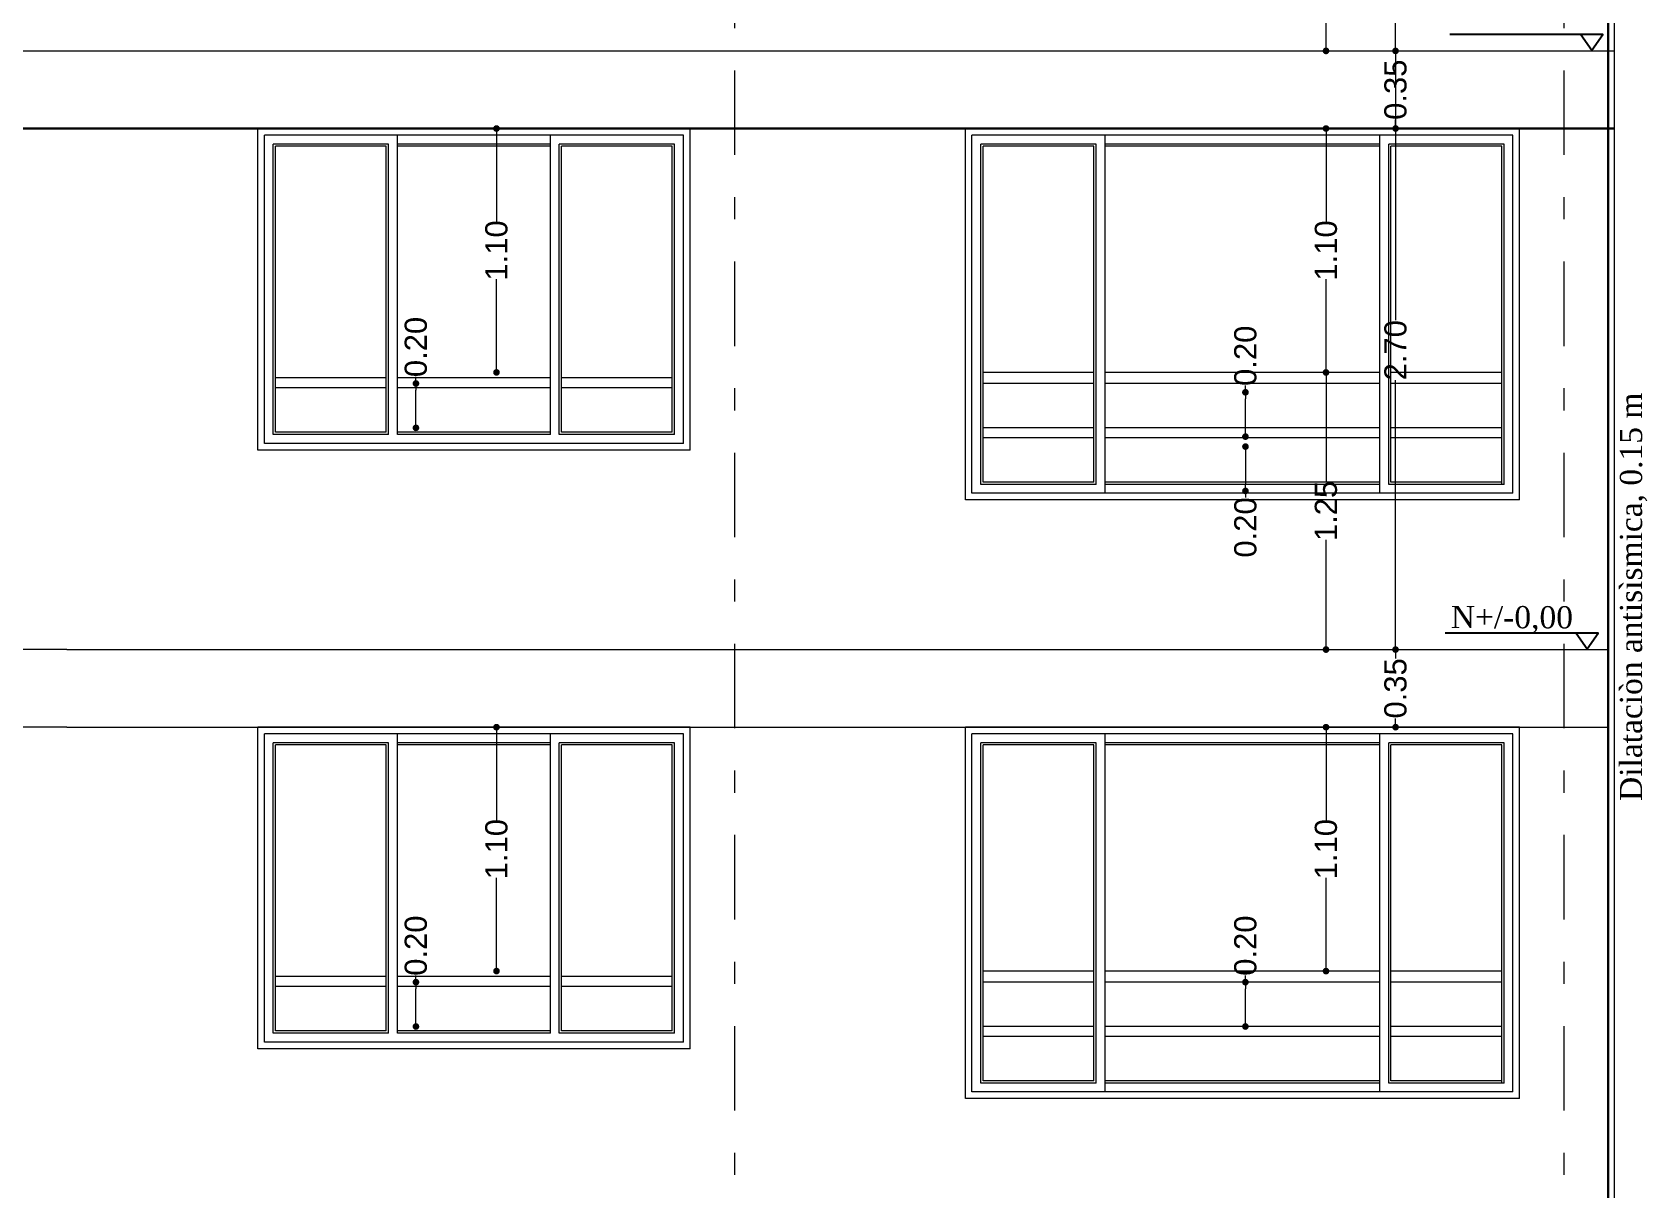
# Model space of a CAD drawing. Header units: inches. Extents: x 2908 to 3459, y -3172 to -55.
# Drawn here: x 3282.92 to 3290.21, y -303.23 to -298.02 of the extents above; entities that cross this region are included whole.
import ezdxf

# ---------------------------------------------------------------- set-up
doc = ezdxf.new("R2010")
doc.units = ezdxf.units.IN
doc.header["$MEASUREMENT"] = 0
doc.linetypes.add('ACAD_ISO03W100', pattern=[30, 12, -18])
doc.linetypes.add('DASHDOT', pattern=[25.4, 12.7, -6.35, 0, -6.35])
for name, color, linetype, lineweight in [('COTA', 1, 'Continuous', 9), ('COTAS 01', 1, 'Continuous', 25), ('E-EJES', 1, 'DASHDOT', 5), ('fachada plano 1', 140, 'Continuous', 30), ('LINEAS DE PROYECCIÒN', 74, 'ACAD_ISO03W100', 18), ('muros bajitos', 4, 'Continuous', 15)]:
    doc.layers.add(name, color=color, linetype=linetype, lineweight=lineweight)
doc.layers.add('TEXTO', color=4, linetype='Continuous')
doc.styles.add('Arial new', font='arial.ttf')
doc.styles.add('CONSTRUCTORA', font='times.ttf', dxfattribs={"height": 0.3})
doc.dimstyles.new('GUS', dxfattribs={"dimtxt": 0.1, "dimasz": 0.03, "dimexe": 0.05, "dimexo": 0.05, "dimgap": 0.005, "dimtad": 0, "dimzin": 1, "dimdsep": 46, "dimtxsty": 'Arial new', "dimblk": 'DOT', "dimcen": 0.01, "dimse1": 1, "dimse2": 1, "dimclrd": 1, "dimclre": 252, "dimclrt": 1, "dimaunit": 1, "dimadec": 0, "dimazin": 2, "dimtfac": 1, "dimtmove": 0, "dimatfit": 2, "dimldrblk": 'ARCHTICK', "dimfxl": 1, "dimlwd": -1, "dimlwe": -1, "dimarcsym": 1})

# ---------------------------------------------------------------- blocks, each defined once
blk = doc.blocks.new('_Dot')
at = {"color": 0, "linetype": 'ByBlock', "lineweight": -2}
blk.add_line((-0.5, 0), (-1, 0), dxfattribs=at)
at = {"color": 0, "linetype": 'ByBlock', "const_width": 0.5}
blk.add_lwpolyline([(-0.25, 0, 1), (0.25, 0, 1)], format="xyb", close=True, dxfattribs=at)
blk = doc.blocks.new('*D4651')
at = {"layer": 'COTA', "color": 1, "linetype": 'Continuous', "transparency": 16777216}
for p, q in [((3289.0724, -298.1292), (3289.0724, -299.3137)), ((3289.0724, -300.7692), (3289.0724, -299.5848))]:
    blk.add_line(p, q, dxfattribs=at)
at = {"layer": 'Defpoints', "color": 0, "transparency": 16777216}
for p in [(3287.3023, -298.0992, -7.182), (3289.0724, -298.0992), (3287.3023, -300.7992, -7.182)]:
    blk.add_point(p, dxfattribs=at)
at = {"layer": 'COTA', "color": 1, "transparency": 16777216, "xscale": 0.03, "yscale": 0.03, "zscale": 0.03}
for p, rotation in [((3289.0724, -298.0992), 90), ((3289.0724, -300.7992), 270)]:
    blk.add_blockref('_Dot', p, dxfattribs=dict(at, rotation=rotation))
at = {"layer": 'COTA', "color": 1, "transparency": 16777216, "insert": (3289.0724, -299.4492), "char_height": 0.1, "attachment_point": 5, "rotation": 90, "style": 'Arial new'}
blk.add_mtext('2.70', dxfattribs=at)
blk = doc.blocks.new('_ArchTick')
at = {"color": 0, "linetype": 'ByBlock', "const_width": 0.15}
blk.add_lwpolyline([(-0.5, -0.5), (0.5, 0.5)], dxfattribs=at)
blk = doc.blocks.new('*D4652')
at = {"layer": 'COTA', "color": 1, "linetype": 'Continuous', "transparency": 16777216}
for p, q in [((3289.0724, -300.8292), (3289.0724, -300.839)), ((3289.0724, -301.1192), (3289.0724, -301.1095))]:
    blk.add_line(p, q, dxfattribs=at)
at = {"layer": 'Defpoints', "color": 0, "transparency": 16777216}
for p in [(3287.3023, -300.7992, -7.182), (3289.0724, -300.7992), (3287.3023, -301.1492, -7.182)]:
    blk.add_point(p, dxfattribs=at)
at = {"layer": 'COTA', "color": 1, "transparency": 16777216, "xscale": 0.03, "yscale": 0.03, "zscale": 0.03}
for p, rotation in [((3289.0724, -300.7992), 90), ((3289.0724, -301.1492), 270)]:
    blk.add_blockref('_Dot', p, dxfattribs=dict(at, rotation=rotation))
at = {"layer": 'COTA', "color": 1, "transparency": 16777216, "insert": (3289.0724, -300.9742), "char_height": 0.1, "attachment_point": 5, "rotation": 90, "style": 'Arial new'}
blk.add_mtext('0.35', dxfattribs=at)
blk = doc.blocks.new('*D4653')
at = {"layer": 'COTA', "color": 1, "linetype": 'Continuous', "transparency": 16777216}
for p, q in [((3289.0724, -295.4292), (3289.0724, -296.6137)), ((3289.0724, -298.0692), (3289.0724, -296.8848))]:
    blk.add_line(p, q, dxfattribs=at)
at = {"layer": 'Defpoints', "color": 0, "transparency": 16777216}
for p in [(3287.3023, -295.3992, -7.182), (3289.0724, -295.3992), (3287.3023, -298.0992, -7.182)]:
    blk.add_point(p, dxfattribs=at)
at = {"layer": 'COTA', "color": 1, "transparency": 16777216, "xscale": 0.03, "yscale": 0.03, "zscale": 0.03}
for p, rotation in [((3289.0724, -295.3992), 90), ((3289.0724, -298.0992), 270)]:
    blk.add_blockref('_Dot', p, dxfattribs=dict(at, rotation=rotation))
at = {"layer": 'COTA', "color": 1, "transparency": 16777216, "insert": (3289.0724, -296.7492), "char_height": 0.1, "attachment_point": 5, "rotation": 90, "style": 'Arial new'}
blk.add_mtext('2.70', dxfattribs=at)
blk = doc.blocks.new('*D4654')
at = {"layer": 'COTA', "color": 1, "linetype": 'Continuous', "transparency": 16777216}
for p, q in [((3289.0724, -298.1292), (3289.0724, -298.139)), ((3289.0724, -298.4192), (3289.0724, -298.4095))]:
    blk.add_line(p, q, dxfattribs=at)
at = {"layer": 'Defpoints', "color": 0, "transparency": 16777216}
for p in [(3287.3023, -298.0992, -7.182), (3289.0724, -298.0992), (3287.3023, -298.4492, -7.182)]:
    blk.add_point(p, dxfattribs=at)
at = {"layer": 'COTA', "color": 1, "transparency": 16777216, "xscale": 0.03, "yscale": 0.03, "zscale": 0.03}
for p, rotation in [((3289.0724, -298.0992), 90), ((3289.0724, -298.4492), 270)]:
    blk.add_blockref('_Dot', p, dxfattribs=dict(at, rotation=rotation))
at = {"layer": 'COTA', "color": 1, "transparency": 16777216, "insert": (3289.0724, -298.2742), "char_height": 0.1, "attachment_point": 5, "rotation": 90, "style": 'Arial new'}
blk.add_mtext('0.35', dxfattribs=at)
blk = doc.blocks.new('*D4661')
at = {"layer": 'COTA', "color": 1, "linetype": 'Continuous', "transparency": 16777216}
for p, q in [((3288.3954, -299.9138), (3288.3954, -300.0538)), ((3288.3954, -300.0838), (3288.3954, -300.1138))]:
    blk.add_line(p, q, dxfattribs=at)
at = {"layer": 'Defpoints', "color": 0, "transparency": 16777216}
for p in [(3288.2136, -299.8838, -12.7341), (3288.2136, -300.0838, -12.7341), (3288.3954, -300.0838)]:
    blk.add_point(p, dxfattribs=at)
at = {"layer": 'COTA', "color": 1, "transparency": 16777216, "xscale": 0.03, "yscale": 0.03, "zscale": 0.03}
for p, rotation in [((3288.3954, -299.8838), 90), ((3288.3954, -300.0838), 270)]:
    blk.add_blockref('_Dot', p, dxfattribs=dict(at, rotation=rotation))
at = {"layer": 'COTA', "color": 1, "transparency": 16777216, "insert": (3288.3954, -300.2485), "char_height": 0.1, "attachment_point": 5, "rotation": 90, "style": 'Arial new'}
blk.add_mtext('0.20', dxfattribs=at)
blk = doc.blocks.new('*D4662')
at = {"layer": 'COTA', "color": 1, "linetype": 'Continuous', "transparency": 16777216}
for p, q in [((3288.3952, -299.6388), (3288.3952, -299.6088)), ((3288.3952, -299.8088), (3288.3952, -299.6688))]:
    blk.add_line(p, q, dxfattribs=at)
at = {"layer": 'Defpoints', "color": 0, "transparency": 16777216}
for p in [(3288.2136, -299.6388, -12.4755), (3288.3952, -299.6388), (3288.2136, -299.8388, -12.4755)]:
    blk.add_point(p, dxfattribs=at)
at = {"layer": 'COTA', "color": 1, "transparency": 16777216, "xscale": 0.03, "yscale": 0.03, "zscale": 0.03}
for p, rotation in [((3288.3952, -299.6388), 90), ((3288.3952, -299.8388), 270)]:
    blk.add_blockref('_Dot', p, dxfattribs=dict(at, rotation=rotation))
at = {"layer": 'COTA', "color": 1, "transparency": 16777216, "insert": (3288.3952, -299.4741), "char_height": 0.1, "attachment_point": 5, "rotation": 90, "style": 'Arial new'}
blk.add_mtext('0.20', dxfattribs=at)
blk = doc.blocks.new('*D4663')
at = {"layer": 'COTA', "color": 1, "linetype": 'Continuous', "transparency": 16777216}
for p, q in [((3288.3952, -302.2992), (3288.3952, -302.2692)), ((3288.3952, -302.4692), (3288.3952, -302.3292))]:
    blk.add_line(p, q, dxfattribs=at)
at = {"layer": 'Defpoints', "color": 0, "transparency": 16777216}
for p in [(3288.2136, -302.2992, -12.4755), (3288.3952, -302.2992), (3288.2136, -302.4992, -12.4755)]:
    blk.add_point(p, dxfattribs=at)
at = {"layer": 'COTA', "color": 1, "transparency": 16777216, "xscale": 0.03, "yscale": 0.03, "zscale": 0.03}
for p, rotation in [((3288.3952, -302.2992), 90), ((3288.3952, -302.4992), 270)]:
    blk.add_blockref('_Dot', p, dxfattribs=dict(at, rotation=rotation))
at = {"layer": 'COTA', "color": 1, "transparency": 16777216, "insert": (3288.3952, -302.1345), "char_height": 0.1, "attachment_point": 5, "rotation": 90, "style": 'Arial new'}
blk.add_mtext('0.20', dxfattribs=at)
blk = doc.blocks.new('*D4664')
at = {"layer": 'COTA', "color": 1, "linetype": 'Continuous', "transparency": 16777216}
for p, q in [((3288.7587, -296.8792), (3288.7587, -297.3437)), ((3288.7587, -298.0692), (3288.7587, -297.6048))]:
    blk.add_line(p, q, dxfattribs=at)
at = {"layer": 'Defpoints', "color": 0, "transparency": 16777216}
for p in [(3288.3013, -296.8492, -15.789), (3288.7587, -296.8492), (3288.4798, -298.0992, -12.2762)]:
    blk.add_point(p, dxfattribs=at)
at = {"layer": 'COTA', "color": 1, "transparency": 16777216, "xscale": 0.03, "yscale": 0.03, "zscale": 0.03}
for p, rotation in [((3288.7587, -296.8492), 90), ((3288.7587, -298.0992), 270)]:
    blk.add_blockref('_Dot', p, dxfattribs=dict(at, rotation=rotation))
at = {"layer": 'COTA', "color": 1, "transparency": 16777216, "insert": (3288.7587, -297.4742), "char_height": 0.1, "attachment_point": 5, "rotation": 90, "style": 'Arial new'}
blk.add_mtext('1.25', dxfattribs=at)
blk = doc.blocks.new('*D4665')
at = {"layer": 'COTA', "color": 1, "linetype": 'Continuous', "transparency": 16777216}
for p, q in [((3288.7587, -299.5792), (3288.7587, -300.0437)), ((3288.7587, -300.7692), (3288.7587, -300.3048))]:
    blk.add_line(p, q, dxfattribs=at)
at = {"layer": 'Defpoints', "color": 0, "transparency": 16777216}
for p in [(3288.3013, -299.5492, -15.789), (3288.7587, -299.5492), (3288.4798, -300.7992, -12.2762)]:
    blk.add_point(p, dxfattribs=at)
at = {"layer": 'COTA', "color": 1, "transparency": 16777216, "xscale": 0.03, "yscale": 0.03, "zscale": 0.03}
for p, rotation in [((3288.7587, -299.5492), 90), ((3288.7587, -300.7992), 270)]:
    blk.add_blockref('_Dot', p, dxfattribs=dict(at, rotation=rotation))
at = {"layer": 'COTA', "color": 1, "transparency": 16777216, "insert": (3288.7587, -300.1742), "char_height": 0.1, "attachment_point": 5, "rotation": 90, "style": 'Arial new'}
blk.add_mtext('1.25', dxfattribs=at)
blk = doc.blocks.new('*D4666')
at = {"layer": 'COTA', "color": 1, "linetype": 'Continuous', "transparency": 16777216}
for p, q in [((3288.7587, -298.4792), (3288.7587, -298.8692)), ((3288.7587, -299.5192), (3288.7587, -299.1292))]:
    blk.add_line(p, q, dxfattribs=at)
at = {"layer": 'Defpoints', "color": 0, "transparency": 16777216}
for p in [(3288.4798, -298.4492, -16.1111), (3288.3013, -299.5492, -15.789), (3288.7587, -299.5492)]:
    blk.add_point(p, dxfattribs=at)
at = {"layer": 'COTA', "color": 1, "transparency": 16777216, "xscale": 0.03, "yscale": 0.03, "zscale": 0.03}
for p, rotation in [((3288.7587, -298.4492), 90), ((3288.7587, -299.5492), 270)]:
    blk.add_blockref('_Dot', p, dxfattribs=dict(at, rotation=rotation))
at = {"layer": 'COTA', "color": 1, "transparency": 16777216, "insert": (3288.7587, -298.9992), "char_height": 0.1, "attachment_point": 5, "rotation": 90, "style": 'Arial new'}
blk.add_mtext('1.10', dxfattribs=at)
blk = doc.blocks.new('*D4667')
at = {"layer": 'COTA', "color": 1, "linetype": 'Continuous', "transparency": 16777216}
for p, q in [((3288.7587, -301.1792), (3288.7587, -301.5692)), ((3288.7587, -302.2192), (3288.7587, -301.8292))]:
    blk.add_line(p, q, dxfattribs=at)
at = {"layer": 'Defpoints', "color": 0, "transparency": 16777216}
for p in [(3288.4798, -301.1492, -16.1111), (3288.3013, -302.2492, -15.789), (3288.7587, -302.2492)]:
    blk.add_point(p, dxfattribs=at)
at = {"layer": 'COTA', "color": 1, "transparency": 16777216, "xscale": 0.03, "yscale": 0.03, "zscale": 0.03}
for p, rotation in [((3288.7587, -301.1492), 90), ((3288.7587, -302.2492), 270)]:
    blk.add_blockref('_Dot', p, dxfattribs=dict(at, rotation=rotation))
at = {"layer": 'COTA', "color": 1, "transparency": 16777216, "insert": (3288.7587, -301.6992), "char_height": 0.1, "attachment_point": 5, "rotation": 90, "style": 'Arial new'}
blk.add_mtext('1.10', dxfattribs=at)
blk = doc.blocks.new('*D4786')
at = {"layer": 'COTA', "color": 1, "linetype": 'Continuous', "transparency": 16777216}
for p, q in [((3284.6532, -299.5992), (3284.6532, -299.5692)), ((3284.6532, -299.7692), (3284.6532, -299.6292))]:
    blk.add_line(p, q, dxfattribs=at)
at = {"layer": 'Defpoints', "color": 0, "transparency": 16777216}
for p in [(3284.4716, -299.5992, -12.4755), (3284.6532, -299.5992), (3284.4716, -299.7992, -12.4755)]:
    blk.add_point(p, dxfattribs=at)
at = {"layer": 'COTA', "color": 1, "transparency": 16777216, "xscale": 0.03, "yscale": 0.03, "zscale": 0.03}
for p, rotation in [((3284.6532, -299.5992), 90), ((3284.6532, -299.7992), 270)]:
    blk.add_blockref('_Dot', p, dxfattribs=dict(at, rotation=rotation))
at = {"layer": 'COTA', "color": 1, "transparency": 16777216, "insert": (3284.6532, -299.4345), "char_height": 0.1, "attachment_point": 5, "rotation": 90, "style": 'Arial new'}
blk.add_mtext('0.20', dxfattribs=at)
blk = doc.blocks.new('*D4787')
at = {"layer": 'COTA', "color": 1, "linetype": 'Continuous', "transparency": 16777216}
for p, q in [((3285.0167, -298.4792), (3285.0167, -298.8692)), ((3285.0167, -299.5192), (3285.0167, -299.1292))]:
    blk.add_line(p, q, dxfattribs=at)
at = {"layer": 'Defpoints', "color": 0, "transparency": 16777216}
for p in [(3284.7378, -298.4492, -16.1111), (3284.5593, -299.5492, -15.789), (3285.0167, -299.5492)]:
    blk.add_point(p, dxfattribs=at)
at = {"layer": 'COTA', "color": 1, "transparency": 16777216, "xscale": 0.03, "yscale": 0.03, "zscale": 0.03}
for p, rotation in [((3285.0167, -298.4492), 90), ((3285.0167, -299.5492), 270)]:
    blk.add_blockref('_Dot', p, dxfattribs=dict(at, rotation=rotation))
at = {"layer": 'COTA', "color": 1, "transparency": 16777216, "insert": (3285.0167, -298.9992), "char_height": 0.1, "attachment_point": 5, "rotation": 90, "style": 'Arial new'}
blk.add_mtext('1.10', dxfattribs=at)
blk = doc.blocks.new('*D4788')
at = {"layer": 'COTA', "color": 1, "linetype": 'Continuous', "transparency": 16777216}
for p, q in [((3284.6532, -302.2992), (3284.6532, -302.2692)), ((3284.6532, -302.4692), (3284.6532, -302.3292))]:
    blk.add_line(p, q, dxfattribs=at)
at = {"layer": 'Defpoints', "color": 0, "transparency": 16777216}
for p in [(3284.4716, -302.2992, -12.4755), (3284.6532, -302.2992), (3284.4716, -302.4992, -12.4755)]:
    blk.add_point(p, dxfattribs=at)
at = {"layer": 'COTA', "color": 1, "transparency": 16777216, "xscale": 0.03, "yscale": 0.03, "zscale": 0.03}
for p, rotation in [((3284.6532, -302.2992), 90), ((3284.6532, -302.4992), 270)]:
    blk.add_blockref('_Dot', p, dxfattribs=dict(at, rotation=rotation))
at = {"layer": 'COTA', "color": 1, "transparency": 16777216, "insert": (3284.6532, -302.1345), "char_height": 0.1, "attachment_point": 5, "rotation": 90, "style": 'Arial new'}
blk.add_mtext('0.20', dxfattribs=at)
blk = doc.blocks.new('*D4789')
at = {"layer": 'COTA', "color": 1, "linetype": 'Continuous', "transparency": 16777216}
for p, q in [((3285.0167, -301.1792), (3285.0167, -301.5692)), ((3285.0167, -302.2192), (3285.0167, -301.8292))]:
    blk.add_line(p, q, dxfattribs=at)
at = {"layer": 'Defpoints', "color": 0, "transparency": 16777216}
for p in [(3284.7378, -301.1492, -16.1111), (3284.5593, -302.2492, -15.789), (3285.0167, -302.2492)]:
    blk.add_point(p, dxfattribs=at)
at = {"layer": 'COTA', "color": 1, "transparency": 16777216, "xscale": 0.03, "yscale": 0.03, "zscale": 0.03}
for p, rotation in [((3285.0167, -301.1492), 90), ((3285.0167, -302.2492), 270)]:
    blk.add_blockref('_Dot', p, dxfattribs=dict(at, rotation=rotation))
at = {"layer": 'COTA', "color": 1, "transparency": 16777216, "insert": (3285.0167, -301.6992), "char_height": 0.1, "attachment_point": 5, "rotation": 90, "style": 'Arial new'}
blk.add_mtext('1.10', dxfattribs=at)

msp = doc.modelspace()

# ---------------------------------------------------------------- linework, layer by layer
at = {"layer": 'E-EJES', "ltscale": 0.03}
for p, q in [((3286.0898, -289.5673, -7.182), (3286.0898, -306.5257, -7.182)), ((3289.8318, -289.5673, 0.0235), (3289.8318, -307.2554, -2.1352))]:
    msp.add_line(p, q, dxfattribs=at)
at = {"layer": 'fachada plano 1'}
for p, q in [((3290.032, -303.8492, -7.5295), (3290.032, -291.7992, -7.182)), ((3277.6252, -298.4492, -7.182), (3290.0564, -298.4492, -7.182))]:
    msp.add_line(p, q, dxfattribs=at)
at = {"layer": 'LINEAS DE PROYECCIÒN', "ltscale": 0.003}
msp.add_line((3288.5104, -300.7992, -7.182), (3289.9371, -300.7992, -7.182), dxfattribs=at)
at = {"layer": 'muros bajitos'}
for p, q in [((3290.0608, -307.3001, -6.9235), (3290.0608, -291.3992, -6.9235)), ((3277.6252, -298.0992, -7.182), (3290.0564, -298.0992, -7.182)), ((3283.9396, -299.8992, -7.1947), (3283.9396, -298.4492, -7.1947)), ((3285.8897, -298.4492, -7.1947), (3283.9396, -298.4492, -7.1951)), ((3285.8897, -299.8992, -7.1947), (3285.8897, -298.4492, -7.1947)), ((3287.1317, -300.1242, -7.1679), (3287.1317, -298.4492, -7.1679)), ((3289.6317, -298.4492, -7.1679), (3287.1317, -298.4492, -7.1679)), ((3289.6317, -300.1242, -7.1679), (3289.6317, -298.4492, -7.1679)), ((3285.8597, -298.4792, -7.1947), (3283.9696, -298.4792, -7.1947)), ((3283.9696, -299.8692, -7.1947), (3283.9696, -298.4792, -7.1947)), ((3284.0096, -299.8292, -7.1947), (3284.0096, -298.5192, -7.1947)), ((3284.5296, -298.5192, -7.1947), (3284.0096, -298.5192, -7.1947)), ((3284.0196, -299.8192, -7.1947), (3284.0196, -298.5292, -7.1947)), ((3284.5196, -298.5292, -7.1947), (3284.0196, -298.5292, -7.1947)), ((3284.5196, -299.8192, -7.1947), (3284.5196, -298.5292, -7.1947)), ((3284.5296, -299.8292, -7.1947), (3284.5296, -298.5192, -7.1947)), ((3284.5696, -299.8292, -7.1947), (3284.5696, -298.4792, -7.1947)), ((3285.2597, -298.5192, -7.1947), (3284.5696, -298.5192, -7.1947)), ((3285.2597, -298.5292, -7.1947), (3284.5696, -298.5292, -7.1947)), ((3285.2597, -299.8292, -7.1947), (3285.2597, -298.4792, -7.1947)), ((3285.2997, -299.8292, -7.1947), (3285.2997, -298.5192, -7.1947)), ((3285.8197, -298.5192, -7.1947), (3285.2997, -298.5192, -7.1947)), ((3285.3097, -299.8192, -7.1947), (3285.3097, -298.5292, -7.1947)), ((3285.8097, -298.5292, -7.1947), (3285.3097, -298.5292, -7.1947)), ((3285.8097, -299.8192, -7.1947), (3285.8097, -298.5292, -7.1947)), ((3285.8197, -299.8292, -7.1947), (3285.8197, -298.5192, -7.1947)), ((3285.8597, -299.8692, -7.1947), (3285.8597, -298.4792, -7.1947)), ((3289.6017, -298.4792, -7.1679), (3287.1617, -298.4792, -7.1679)), ((3287.1617, -300.0942, -7.1679), (3287.1617, -298.4792, -7.1679)), ((3287.2017, -300.0542, -7.1679), (3287.2017, -298.5192, -7.1679)), ((3287.7217, -298.5192, -7.1679), (3287.2017, -298.5192, -7.1679)), ((3287.2117, -300.0442, -7.1679), (3287.2117, -298.5292, -7.1679)), ((3287.7117, -298.5292, -7.1679), (3287.2117, -298.5292, -7.1679)), ((3287.7117, -300.0442, -7.1679), (3287.7117, -298.5292, -7.1679)), ((3287.7217, -300.0542, -7.1679), (3287.7217, -298.5192, -7.1679)), ((3287.7617, -300.0942, -7.1679), (3287.7617, -298.4792, -7.1679)), ((3289.0017, -298.5192, -7.1679), (3287.7617, -298.5192, -7.1679)), ((3289.0017, -298.5292, -7.1679), (3287.7617, -298.5292, -7.1679)), ((3289.0017, -300.0942, -7.1679), (3289.0017, -298.4792, -7.1679)), ((3289.0417, -300.0542, -7.1679), (3289.0417, -298.5192, -7.1679)), ((3289.5617, -298.5192, -7.1679), (3289.0417, -298.5192, -7.1679)), ((3289.0517, -300.0442, -7.1679), (3289.0517, -298.5292, -7.1679)), ((3289.5517, -298.5292, -7.1679), (3289.0517, -298.5292, -7.1679)), ((3289.5517, -300.0542, -7.1679), (3289.5517, -298.5292, -7.1679)), ((3289.5617, -300.0542, -7.1679), (3289.5617, -298.5192, -7.1679)), ((3289.6017, -300.0942, -7.1679), (3289.6017, -298.4792, -7.1679)), ((3287.7117, -299.5492, -10.4221), (3287.2117, -299.5492, -10.4221)), ((3289.0017, -299.5492, -10.4221), (3287.7617, -299.5492, -10.4221)), ((3289.5517, -299.5492, -10.4221), (3289.0517, -299.5492, -10.4221)), ((3284.5196, -299.5742, -10.4362), (3284.0196, -299.5742, -10.4362)), ((3284.5196, -299.6192, -10.6948), (3284.0196, -299.6192, -10.6948)), ((3285.2597, -299.5742, -10.4362), (3284.5696, -299.5742, -10.4362)), ((3285.2597, -299.6192, -10.6948), (3284.5696, -299.6192, -10.6948)), ((3285.8097, -299.5742, -10.4362), (3285.3097, -299.5742, -10.4362)), ((3285.8097, -299.6192, -10.6948), (3285.3097, -299.6192, -10.6948)), ((3287.7117, -299.5992, -10.4221), (3287.2117, -299.5992, -10.4221)), ((3289.0017, -299.5992, -10.4221), (3287.7617, -299.5992, -10.4221)), ((3289.5517, -299.5992, -10.4221), (3289.0517, -299.5992, -10.4221)), ((3284.5296, -299.8292, -7.182), (3284.0096, -299.8292, -7.182)), ((3284.5196, -299.8192, -7.182), (3284.0196, -299.8192, -7.182)), ((3284.5196, -299.8192, -7.182), (3284.0197, -299.8192, -7.182)), ((3284.5296, -299.8292, -7.182), (3284.0197, -299.8292, -7.182)), ((3285.2597, -299.8192, -7.182), (3284.5696, -299.8192, -7.182)), ((3285.2597, -299.8292, -7.182), (3284.5696, -299.8292, -7.182)), ((3285.8197, -299.8292, -7.182), (3285.2997, -299.8292, -7.182)), ((3285.8097, -299.8192, -7.182), (3285.3097, -299.8192, -7.182)), ((3287.7117, -299.7992, -10.4221), (3287.2117, -299.7992, -10.4221)), ((3287.7117, -299.8442, -10.6807), (3287.2117, -299.8442, -10.6807)), ((3289.0017, -299.7992, -10.4221), (3287.7617, -299.7992, -10.4221)), ((3289.0017, -299.8442, -10.6807), (3287.7617, -299.8442, -10.6807)), ((3289.5517, -299.7992, -10.4221), (3289.0517, -299.7992, -10.4221)), ((3289.5517, -299.8442, -10.6807), (3289.0517, -299.8442, -10.6807)), ((3285.8897, -299.8992, -7.182), (3283.9396, -299.8992, -7.182)), ((3285.8597, -299.8692, -7.182), (3283.9696, -299.8692, -7.182)), ((3287.7217, -300.0542, -7.1679), (3287.2017, -300.0542, -7.1679)), ((3287.7117, -300.0442, -7.1679), (3287.2117, -300.0442, -7.1679)), ((3289.0017, -300.0442, -7.1679), (3287.7617, -300.0442, -7.1679)), ((3289.0017, -300.0542, -7.1679), (3287.7617, -300.0542, -7.1679)), ((3289.5617, -300.0542, -7.1679), (3289.0417, -300.0542, -7.1679)), ((3289.5517, -300.0442, -7.1679), (3289.0517, -300.0442, -7.1679)), ((3289.6317, -300.1242, -7.1679), (3287.1317, -300.1242, -7.1679)), ((3289.6017, -300.0942, -7.1679), (3287.1617, -300.0942, -7.1679)), ((3283.0778, -300.7992, -7.1679), (3277.6252, -300.7992, -7.1679)), ((3283.0778, -300.7992, -7.1679), (3290.032, -300.7992, -7.182)), ((3283.0778, -301.1492, -7.1679), (3277.6252, -301.1492, -7.1679)), ((3283.0778, -301.1492, -7.1679), (3290.032, -301.1492, -7.182)), ((3283.9396, -302.5992, -7.1947), (3283.9396, -301.1492, -7.1947)), ((3285.8897, -301.1492, -7.1947), (3283.9396, -301.1492, -7.1951)), ((3285.8897, -302.5992, -7.1947), (3285.8897, -301.1492, -7.1947)), ((3287.1317, -302.8242, -7.1679), (3287.1317, -301.1492, -7.1679)), ((3289.6317, -301.1492, -7.1679), (3287.1317, -301.1492, -7.1679)), ((3289.6317, -302.8242, -7.1679), (3289.6317, -301.1492, -7.1679)), ((3285.8597, -301.1792, -7.1947), (3283.9696, -301.1792, -7.1947)), ((3283.9696, -302.5692, -7.1947), (3283.9696, -301.1792, -7.1947)), ((3284.0096, -302.5292, -7.1947), (3284.0096, -301.2192, -7.1947)), ((3284.5296, -301.2192, -7.1947), (3284.0096, -301.2192, -7.1947)), ((3284.0196, -302.5192, -7.1947), (3284.0196, -301.2292, -7.1947)), ((3284.5196, -301.2292, -7.1947), (3284.0196, -301.2292, -7.1947)), ((3284.5196, -302.5192, -7.1947), (3284.5196, -301.2292, -7.1947)), ((3284.5296, -302.5292, -7.1947), (3284.5296, -301.2192, -7.1947)), ((3284.5696, -302.5292, -7.1947), (3284.5696, -301.1792, -7.1947)), ((3285.2597, -301.2192, -7.1947), (3284.5696, -301.2192, -7.1947)), ((3285.2597, -301.2292, -7.1947), (3284.5696, -301.2292, -7.1947)), ((3285.2597, -302.5292, -7.1947), (3285.2597, -301.1792, -7.1947)), ((3285.2997, -302.5292, -7.1947), (3285.2997, -301.2192, -7.1947)), ((3285.8197, -301.2192, -7.1947), (3285.2997, -301.2192, -7.1947)), ((3285.3097, -302.5192, -7.1947), (3285.3097, -301.2292, -7.1947)), ((3285.8097, -301.2292, -7.1947), (3285.3097, -301.2292, -7.1947)), ((3285.8097, -302.5192, -7.1947), (3285.8097, -301.2292, -7.1947)), ((3285.8197, -302.5292, -7.1947), (3285.8197, -301.2192, -7.1947)), ((3285.8597, -302.5692, -7.1947), (3285.8597, -301.1792, -7.1947)), ((3289.6017, -301.1792, -7.1679), (3287.1617, -301.1792, -7.1679)), ((3287.1617, -302.7942, -7.1679), (3287.1617, -301.1792, -7.1679)), ((3287.2017, -302.7542, -7.1679), (3287.2017, -301.2192, -7.1679)), ((3287.7217, -301.2192, -7.1679), (3287.2017, -301.2192, -7.1679)), ((3287.2117, -302.7442, -7.1679), (3287.2117, -301.2292, -7.1679)), ((3287.7117, -301.2292, -7.1679), (3287.2117, -301.2292, -7.1679)), ((3287.7117, -302.7442, -7.1679), (3287.7117, -301.2292, -7.1679)), ((3287.7217, -302.7542, -7.1679), (3287.7217, -301.2192, -7.1679)), ((3287.7617, -302.7942, -7.1679), (3287.7617, -301.1792, -7.1679)), ((3289.0017, -301.2192, -7.1679), (3287.7617, -301.2192, -7.1679)), ((3289.0017, -301.2292, -7.1679), (3287.7617, -301.2292, -7.1679)), ((3289.0017, -302.7942, -7.1679), (3289.0017, -301.1792, -7.1679)), ((3289.0417, -302.7542, -7.1679), (3289.0417, -301.2192, -7.1679)), ((3289.5617, -301.2192, -7.1679), (3289.0417, -301.2192, -7.1679)), ((3289.0517, -302.7442, -7.1679), (3289.0517, -301.2292, -7.1679)), ((3289.5517, -301.2292, -7.1679), (3289.0517, -301.2292, -7.1679)), ((3289.5517, -302.7542, -7.1679), (3289.5517, -301.2292, -7.1679)), ((3289.5617, -302.7542, -7.1679), (3289.5617, -301.2192, -7.1679)), ((3289.6017, -302.7942, -7.1679), (3289.6017, -301.1792, -7.1679)), ((3287.7117, -302.2492, -10.4221), (3287.2117, -302.2492, -10.4221)), ((3289.0017, -302.2492, -10.4221), (3287.7617, -302.2492, -10.4221)), ((3289.5517, -302.2492, -10.4221), (3289.0517, -302.2492, -10.4221)), ((3284.5196, -302.2742, -10.4362), (3284.0196, -302.2742, -10.4362)), ((3284.5196, -302.3192, -10.6948), (3284.0196, -302.3192, -10.6948)), ((3285.2597, -302.2742, -10.4362), (3284.5696, -302.2742, -10.4362)), ((3285.2597, -302.3192, -10.6948), (3284.5696, -302.3192, -10.6948)), ((3285.8097, -302.2742, -10.4362), (3285.3097, -302.2742, -10.4362)), ((3285.8097, -302.3192, -10.6948), (3285.3097, -302.3192, -10.6948)), ((3287.7117, -302.2992, -10.4221), (3287.2117, -302.2992, -10.4221)), ((3289.0017, -302.2992, -10.4221), (3287.7617, -302.2992, -10.4221)), ((3289.5517, -302.2992, -10.4221), (3289.0517, -302.2992, -10.4221)), ((3284.5296, -302.5292, -7.182), (3284.0096, -302.5292, -7.182)), ((3284.5196, -302.5192, -7.182), (3284.0196, -302.5192, -7.182)), ((3284.5196, -302.5192, -7.182), (3284.0197, -302.5192, -7.182)), ((3284.5296, -302.5292, -7.182), (3284.0197, -302.5292, -7.182)), ((3285.2597, -302.5192, -7.182), (3284.5696, -302.5192, -7.182)), ((3285.2597, -302.5292, -7.182), (3284.5696, -302.5292, -7.182)), ((3285.8197, -302.5292, -7.182), (3285.2997, -302.5292, -7.182)), ((3285.8097, -302.5192, -7.182), (3285.3097, -302.5192, -7.182)), ((3287.7117, -302.4992, -10.4221), (3287.2117, -302.4992, -10.4221)), ((3287.7117, -302.5442, -10.6807), (3287.2117, -302.5442, -10.6807)), ((3289.0017, -302.4992, -10.4221), (3287.7617, -302.4992, -10.4221)), ((3289.0017, -302.5442, -10.6807), (3287.7617, -302.5442, -10.6807)), ((3289.5517, -302.4992, -10.4221), (3289.0517, -302.4992, -10.4221)), ((3289.5517, -302.5442, -10.6807), (3289.0517, -302.5442, -10.6807)), ((3285.8897, -302.5992, -7.182), (3283.9396, -302.5992, -7.182)), ((3285.8597, -302.5692, -7.182), (3283.9696, -302.5692, -7.182)), ((3287.7217, -302.7542, -7.1679), (3287.2017, -302.7542, -7.1679)), ((3287.7117, -302.7442, -7.1679), (3287.2117, -302.7442, -7.1679)), ((3289.0017, -302.7442, -7.1679), (3287.7617, -302.7442, -7.1679)), ((3289.0017, -302.7542, -7.1679), (3287.7617, -302.7542, -7.1679)), ((3289.5617, -302.7542, -7.1679), (3289.0417, -302.7542, -7.1679)), ((3289.5517, -302.7442, -7.1679), (3289.0517, -302.7442, -7.1679)), ((3289.6317, -302.8242, -7.1679), (3287.1317, -302.8242, -7.1679)), ((3289.6017, -302.7942, -7.1679), (3287.1617, -302.7942, -7.1679))]:
    msp.add_line(p, q, dxfattribs=at)
at = {"layer": 'TEXTO', "ltscale": 0.008, "elevation": -7.182}
for points in [[(3289.9081, -298.0252), (3289.9581, -298.0952), (3290.0081, -298.0252), (3289.3173, -298.0252)], [(3289.8871, -300.7252), (3289.9371, -300.7952), (3289.9871, -300.7252), (3289.2963, -300.7252)]]:
    msp.add_lwpolyline(points, dxfattribs=at)

# ---------------------------------------------------------------- texts
at = {"layer": 'COTAS 01', "insert": (3289.8728, -300.6037, -7.182), "char_height": 0.1, "attachment_point": 3, "rotation": 359.85084, "style": 'CONSTRUCTORA'}
msp.add_mtext_dynamic_manual_height_columns('N+/-0,00', width=0.828029, gutter_width=0.5, heights=[0], dxfattribs=at)
at = {"layer": 'TEXTO', "style": 'CONSTRUCTORA'}
msp.add_text('Dilataciòn antisìsmica, 0.15 m', height=0.1, rotation=89.99616, dxfattribs=at).set_placement((3290.1844, -301.4819, 5.0942))

# ---------------------------------------------------------------- dimensions: what is measured, and where the dimension line sits
at = {"layer": 'COTA'}
for base, p1, p2, picture, middle in [((3289.0724, -295.3992), (3287.3023, -298.0992, -7.182), (3287.3023, -295.3992, -7.182), '*D4653', (3289.0724, -296.7492)), ((3288.7587, -296.8492, 5.0942), (3288.4798, -298.0992, -7.182), (3288.3013, -296.8492, -10.6948), '*D4664', (3288.7587, -297.4742, 5.0942)), ((3289.0724, -298.0992), (3287.3023, -300.7992, -7.182), (3287.3023, -298.0992, -7.182), '*D4651', (3289.0724, -299.4492)), ((3289.0724, -298.0992), (3287.3023, -298.4492, -7.182), (3287.3023, -298.0992, -7.182), '*D4654', (3289.0724, -298.2742)), ((3285.0167, -299.5492, 5.0674), (3284.7378, -298.4492, -11.0437), (3284.5593, -299.5492, -10.7216), '*D4787', (3285.0167, -298.9992, 5.0674)), ((3288.7587, -299.5492, 5.0942), (3288.4798, -298.4492, -11.0169), (3288.3013, -299.5492, -10.6948), '*D4666', (3288.7587, -298.9992, 5.0942)), ((3284.6532, -299.5992, 5.34), (3284.4716, -299.7992, -7.1355), (3284.4716, -299.5992, -7.1355), '*D4786', (3284.6532, -299.4345, 5.34)), ((3288.3952, -299.6388, 5.3669), (3288.2136, -299.8388, -7.1087), (3288.2136, -299.6388, -7.1087), '*D4662', (3288.3952, -299.4741, 5.3669)), ((3288.7587, -299.5492, 5.0942), (3288.4798, -300.7992, -7.182), (3288.3013, -299.5492, -10.6948), '*D4665', (3288.7587, -300.1742, 5.0942)), ((3288.3954, -300.0838, 5.3669), (3288.2136, -299.8838, -7.3672), (3288.2136, -300.0838, -7.3672), '*D4661', (3288.3954, -300.2485, 5.3669)), ((3289.0724, -300.7992), (3287.3023, -301.1492, -7.182), (3287.3023, -300.7992, -7.182), '*D4652', (3289.0724, -300.9742)), ((3285.0167, -302.2492, 5.0674), (3284.7378, -301.1492, -11.0437), (3284.5593, -302.2492, -10.7216), '*D4789', (3285.0167, -301.6992, 5.0674)), ((3288.7587, -302.2492, 5.0942), (3288.4798, -301.1492, -11.0169), (3288.3013, -302.2492, -10.6948), '*D4667', (3288.7587, -301.6992, 5.0942)), ((3284.6532, -302.2992, 5.34), (3284.4716, -302.4992, -7.1355), (3284.4716, -302.2992, -7.1355), '*D4788', (3284.6532, -302.1345, 5.34)), ((3288.3952, -302.2992, 5.3669), (3288.2136, -302.4992, -7.1087), (3288.2136, -302.2992, -7.1087), '*D4663', (3288.3952, -302.1345, 5.3669))]:
    dim = msp.add_linear_dim(base=base, p1=p1, p2=p2, angle=90, dimstyle='GUS', dxfattribs=at)
    dim.commit()
    dim.dimension.update_dxf_attribs({"geometry": picture, "text_midpoint": middle})

doc.saveas('drawing.dxf')
